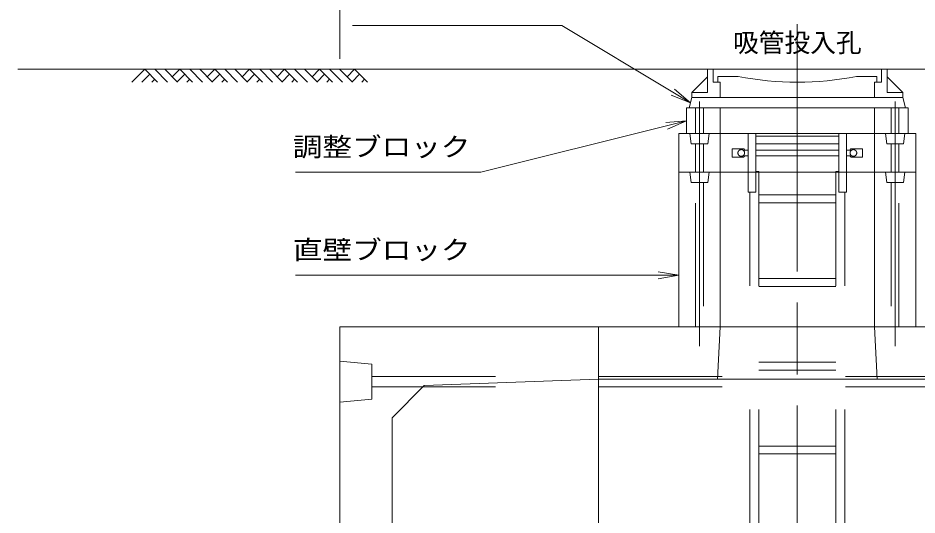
# Model space of a CAD drawing. Units: millimetres at full size; details may follow other scales. Extents: x 37600 to 71200, y -27760 to -4000.
# Drawn here: x 57145 to 60638, y -10481 to -8551 of the extents above; entities that cross this region are included whole.
import ezdxf
from ezdxf.enums import TextEntityAlignment as Align

# ---------------------------------------------------------------- set-up
doc = ezdxf.new("R2010")
doc.units = ezdxf.units.MM
doc.header["$LTSCALE"] = 80.0044
doc.linetypes.add('CHAIN', pattern=[18.5, 12, -1.5, 3.5, -1.5])
doc.linetypes.add('DASHED_SPACED', pattern=[12, 6, -6])
for name, color, linetype, lineweight in [('0_2', 4, 'Continuous', 13), ('FRP', 4, 'DASHED_SPACED', 13), ('寸法', 6, 'Continuous', 13), ('文字', 2, 'Continuous', 13), ('ﾊｯﾁﾝｸﾞ', 4, 'Continuous', 9)]:
    doc.layers.add(name, color=color, linetype=linetype, lineweight=lineweight)
doc.styles.add('ＭＳ ゴシック', font='')
doc.styles.get('ＭＳ ゴシック').set_extended_font_data('MS Gothic')

# ---------------------------------------------------------------- blocks, each defined once
blk = doc.blocks.new('open_arrow')
at = {"color": 0, "linetype": 'Continuous', "lineweight": -2}
blk.add_lwpolyline([(7.5, 1.25), (0, 0), (7.5, -1.25)], dxfattribs=at)

msp = doc.modelspace()

# ---------------------------------------------------------------- linework, layer by layer
at = {"layer": '0_2', "color": 2, "linetype": 'CHAIN'}
for p, q in [((60172.5, -8575), (60172.5, -13177.49)), ((59792.5, -8875), (59792.5, -9825)), ((60552.5, -8875), (60552.5, -9825))]:
    msp.add_line(p, q, dxfattribs=at)
at = {"layer": '0_2'}
for p, q in [((68735, -8750), (57145, -8750)), ((59823.5, -8750), (60521.5, -8750)), ((59823.5, -8840), (59823.5, -8750)), ((59845.5, -8800), (59845.5, -8750)), ((60499.5, -8800), (60499.5, -8750)), ((60521.5, -8840), (60521.5, -8750)), ((59762.5, -8840), (59823.5, -8779)), ((59845.5, -8800), (59872.5, -8800)), ((59864, -8778), (59942.5, -8778)), ((59864, -8800), (59864, -8778)), ((59872.5, -8860), (59872.5, -8800)), ((60402.5, -8778), (60481, -8778)), ((60472.5, -8800), (60499.5, -8800)), ((60472.5, -8860), (60472.5, -8800)), ((60481, -8800), (60481, -8778)), ((60521.5, -8779), (60582.5, -8840)), ((59762.5, -8860), (59762.5, -8840)), ((59762.5, -8840), (59823.5, -8840)), ((59762.5, -8860), (60582.5, -8860)), ((60582.5, -8840), (60521.5, -8840)), ((60582.5, -8860), (60582.5, -8840)), ((59762.5, -8900), (60582.5, -8900))]:
    msp.add_line(p, q, dxfattribs=at)
at = {"layer": '0_2', "linetype": 'DASHED_SPACED'}
for p, q in [((58520, -9943), (59400, -9943)), ((59400, -9943), (60945, -9943)), ((58520, -9983), (59400, -9983)), ((59400, -9983), (60945, -9983))]:
    msp.add_line(p, q, dxfattribs=at)
at = {"layer": '0_2', "color": 3}
msp.add_line((59400, -9953), (60945, -9953), dxfattribs=at)
at = {"layer": '0_2'}
msp.add_lwpolyline([(59762.5, -8860), (60582.5, -8860), (60592.5, -8900), (59752.5, -8900)], close=True, dxfattribs=at)
at = {"layer": '0_2', "color": 3}
for points in [[(59742.5, -9000), (60602.5, -9000), (60602.5, -8900), (59742.5, -8900)], [(59872.5, -9150), (60472.5, -9150), (60472.5, -8900), (59872.5, -8900)], [(59872.5, -9000), (60472.5, -9000), (60472.5, -8900), (59872.5, -8900)], [(59712.5, -9150), (60632.5, -9150), (60632.5, -9000), (59712.5, -9000)], [(59712.5, -9750), (60632.5, -9750), (60632.5, -9150), (59712.5, -9150)], [(59872.5, -9750), (60472.5, -9750), (60472.5, -9150), (59872.5, -9150)], [(59400, -9750), (58395, -9750), (58395, -12206), (59400, -12206)], [(60945, -12206), (59400, -12206), (59400, -9750), (60945, -9750)], [(59862.5, -9953), (60482.5, -9953), (60472.5, -9750), (59872.5, -9750)]]:
    msp.add_lwpolyline(points, close=True, dxfattribs=at)
at = {"layer": '0_2', "linetype": 'DASHED_SPACED'}
for points in [[(59807.5, -9000), (59777.5, -9000), (59777.5, -8900), (59807.5, -8900)], [(60537.5, -9000), (60567.5, -9000), (60567.5, -8900), (60537.5, -8900)], [(59825, -9040), (59760, -9040), (59755, -9000), (59830, -9000)], [(60520, -9040), (60585, -9040), (60590, -9000), (60515, -9000)], [(59807.5, -9150), (59777.5, -9150), (59777.5, -9040), (59807.5, -9040)], [(60537.5, -9150), (60567.5, -9150), (60567.5, -9040), (60537.5, -9040)], [(59825, -9190), (59760, -9190), (59755, -9150), (59830, -9150)], [(60520, -9190), (60585, -9190), (60590, -9150), (60515, -9150)], [(59807.5, -9750), (59777.5, -9750), (59777.5, -9190), (59807.5, -9190)], [(60537.5, -9750), (60567.5, -9750), (60567.5, -9190), (60537.5, -9190)], [(58395, -10043), (58520, -10030.5), (58520, -9895.5), (58395, -9883)]]:
    msp.add_lwpolyline(points, close=True, dxfattribs=at)
at = {"layer": '0_2', "color": 3}
for points in [[(59872.5, -8900), (60472.5, -8900), (59872.5, -8900)], [(59400, -9953), (58723, -9978), (58598, -10103), (58598, -11853), (58723, -11978), (59400, -12003)]]:
    msp.add_lwpolyline(points, dxfattribs=at)
at = {"layer": '0_2'}
msp.add_arc((60172.5, -7586.73), 1213.27, 259.07231, 280.92769, dxfattribs=at)
at = {"layer": 'FRP'}
for p, q in [((59981.86, -9227.45), (59981.86, -9000)), ((59981.86, -9000), (60011.86, -9000)), ((60011.86, -9227.45), (60011.86, -9000)), ((60011.86, -9010), (60333.14, -9010)), ((60333.14, -9227.45), (60333.14, -9000)), ((60333.14, -9000), (60363.14, -9000)), ((60363.14, -9227.45), (60363.14, -9000)), ((60011.86, -9040), (60333.14, -9040)), ((59919.5, -9058.5), (59964.3, -9058.5)), ((59919.5, -9091.5), (59919.5, -9058.5)), ((59964.3, -9058.5), (59968.5, -9064)), ((59968.5, -9064), (59981.86, -9064)), ((60011.86, -9064), (60333.14, -9064)), ((60363.14, -9064), (60376.5, -9064)), ((60376.5, -9064), (60380.7, -9058.5)), ((60380.7, -9058.5), (60425.5, -9058.5)), ((60425.5, -9091.5), (60425.5, -9058.5)), ((60425.5, -9091.5), (60425.5, -9058.5)), ((59919.5, -9091.5), (59963.79, -9091.5)), ((59963.79, -9091.5), (59968.5, -9086)), ((59968.5, -9086), (59981.86, -9086)), ((60011.86, -9086), (60333.14, -9086)), ((60363.14, -9086), (60376.5, -9086)), ((60376.5, -9086), (60381.2, -9091.5)), ((60381.2, -9091.5), (60425.5, -9091.5)), ((60011.86, -9147.45), (60022.5, -9147.45)), ((60022.5, -12471), (60022.5, -9147.45)), ((60322.5, -12471), (60322.5, -9147.45)), ((60322.5, -9147.45), (60333.14, -9147.45)), ((59981.86, -9227.45), (60011.86, -9227.45)), ((59987.5, -12471), (59987.5, -9227.45)), ((60022.5, -9238), (60322.5, -9238)), ((60333.14, -9227.45), (60363.14, -9227.45)), ((60357.5, -12471), (60357.5, -9227.45)), ((60022.5, -9268), (60322.5, -9268)), ((60022.5, -9563), (60322.5, -9563)), ((60022.5, -9593), (60322.5, -9593)), ((60022.5, -9888), (60322.5, -9888)), ((60022.5, -9918), (60322.5, -9918)), ((60022.5, -10213), (60322.5, -10213)), ((60022.5, -10243), (60322.5, -10243))]:
    msp.add_line(p, q, dxfattribs=at)
for centre in [(59954.68, -9075), (60390.32, -9075)]:
    msp.add_circle(centre, 13, dxfattribs=at)
at = {"layer": '寸法'}
msp.add_line((58395, -8710), (58395, -8010), dxfattribs=at)
for points in [[(59757.5, -8880), (59688.9, -8838.84), (59257.5, -8580), (58444.17, -8580)], [(59742.5, -8950), (59664.89, -8969.4), (58942.5, -9150), (58222.5, -9150)], [(59712.5, -9550), (59632.5, -9550), (58943.17, -9550), (58223.17, -9550)]]:
    msp.add_lwpolyline(points, dxfattribs=at)
at = {"layer": 'ﾊｯﾁﾝｸﾞ'}
for p, q in [((57587.35, -8800), (57637.35, -8750)), ((57637.35, -8750), (57687.35, -8800)), ((57676.24, -8750), (57726.24, -8800)), ((57715.13, -8750), (57765.13, -8800)), ((57744.18, -8779.05), (57773.24, -8750)), ((57773.24, -8750), (57823.24, -8800)), ((57812.13, -8750), (57862.13, -8800)), ((57851.02, -8750), (57901.02, -8800)), ((57880.07, -8779.05), (57909.12, -8750)), ((57909.12, -8750), (57959.12, -8800)), ((57948.01, -8750), (57998.01, -8800)), ((57986.9, -8750), (58036.9, -8800)), ((58015.95, -8779.05), (58045, -8750)), ((58045, -8750), (58095, -8800)), ((58083.89, -8750), (58133.89, -8800)), ((58122.78, -8750), (58172.78, -8800)), ((58151.83, -8779.05), (58180.88, -8750)), ((58180.88, -8750), (58230.88, -8800)), ((58219.77, -8750), (58269.77, -8800)), ((58258.66, -8750), (58308.66, -8800)), ((58287.71, -8779.05), (58316.76, -8750)), ((58316.76, -8750), (58366.76, -8800)), ((58355.65, -8750), (58405.65, -8800)), ((58394.54, -8750), (58444.54, -8800)), ((58423.59, -8779.05), (58452.65, -8750)), ((58452.65, -8750), (58502.65, -8800)), ((57626.24, -8800), (57656.8, -8769.44)), ((57665.13, -8800), (57676.24, -8788.89)), ((57763.63, -8798.5), (57792.68, -8769.44)), ((57801.02, -8800), (57812.13, -8788.89)), ((57899.51, -8798.5), (57928.56, -8769.44)), ((57936.9, -8800), (57948.01, -8788.89)), ((58035.39, -8798.5), (58064.44, -8769.44)), ((58072.78, -8800), (58083.89, -8788.89)), ((58171.28, -8798.5), (58200.33, -8769.44)), ((58208.66, -8800), (58219.77, -8788.89)), ((58307.16, -8798.5), (58336.21, -8769.44)), ((58344.54, -8800), (58355.65, -8788.89)), ((58443.04, -8798.5), (58472.09, -8769.44)), ((58480.43, -8800), (58491.54, -8788.89))]:
    msp.add_line(p, q, dxfattribs=at)

# ---------------------------------------------------------------- block references
at = {"layer": '寸法', "xscale": 10.7, "yscale": 10.7}
for p, rotation in [((59757.5, -8880), 149), ((59742.5, -8950), 194), ((59712.5, -9550), 180)]:
    msp.add_blockref('open_arrow', p, dxfattribs=dict(at, rotation=rotation))

# ---------------------------------------------------------------- texts
at = {"layer": '寸法', "style": 'ＭＳ ゴシック', "width": 1.15}
for s, p in [('調整ブロック', (58902.5, -9110)), ('直壁ブロック', (58903.17, -9510))]:
    msp.add_text(s, height=73.31, dxfattribs=at).set_placement(p, align=Align.BOTTOM_RIGHT)
at = {"layer": '文字', "style": 'ＭＳ ゴシック'}
msp.add_text('吸管投入孔', height=73.31, dxfattribs=at).set_placement((60172.5, -8610), align=Align.TOP_CENTER)

doc.saveas('drawing.dxf')
